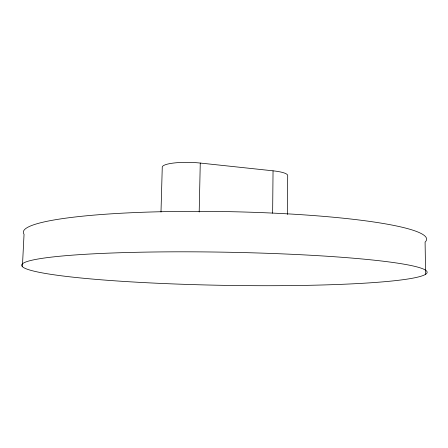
<?xml version="1.0" encoding="UTF-8"?>
<svg xmlns="http://www.w3.org/2000/svg" width="448" height="448" viewBox="0 0 448 448"><rect width="100%" height="100%" fill="white"/><g stroke="black" fill="none" stroke-linecap="round" stroke-linejoin="round"><path stroke-width="0.67" d="M287.426 214.469L287.7 175.381A26.706 5.18 0.5 0 0 273.045 170.822L200.262 163.055A27.698 5.572 1.5 0 0 162.271 166.83L160.994 212.044M272.636 213.181L273.045 170.822M199.192 212.022L200.262 163.055M22.4 266.678L24.046 234.254A201.662 24.114 1 0 1 228.928 211.658A201.662 24.114 1 0 1 425.09 242.094L425.6 274.294A202.77 16.582 1 0 1 102.222 279.882A202.77 16.582 1 0 1 145.376 252.123A202.77 16.582 1 0 1 425.6 274.294"/></g></svg>
